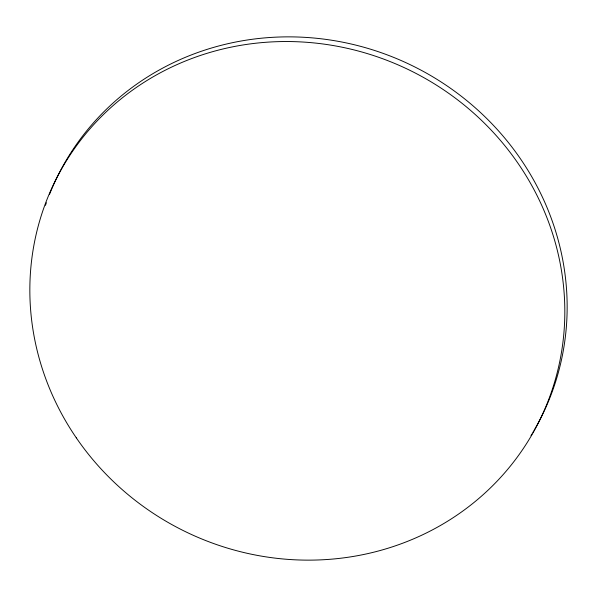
<?xml version="1.0" encoding="UTF-8"?>
<svg xmlns="http://www.w3.org/2000/svg" width="597" height="597" viewBox="0 0 597 597"><rect width="100%" height="100%" fill="white"/><g stroke="black" fill="none" stroke-linecap="round" stroke-linejoin="round"><path stroke-width="0.9" d="M49.499 194.398A270.165 256.501 26.6 0 1 411.564 65.349A270.165 256.501 26.6 0 1 534.225 430.138M533.778 430.915A270.165 256.501 26.6 0 1 532.867 432.459M531.949 433.989A270.165 256.501 26.6 0 1 531.017 435.519M45.462 205.316A270.165 256.501 26.6 0 1 46.35 202.779M76.289 437.825A270.165 256.501 26.6 0 0 538.3 423.004A270.165 256.501 26.6 0 0 277.404 41.671A270.165 256.501 26.6 0 0 76.289 437.825"/></g></svg>
